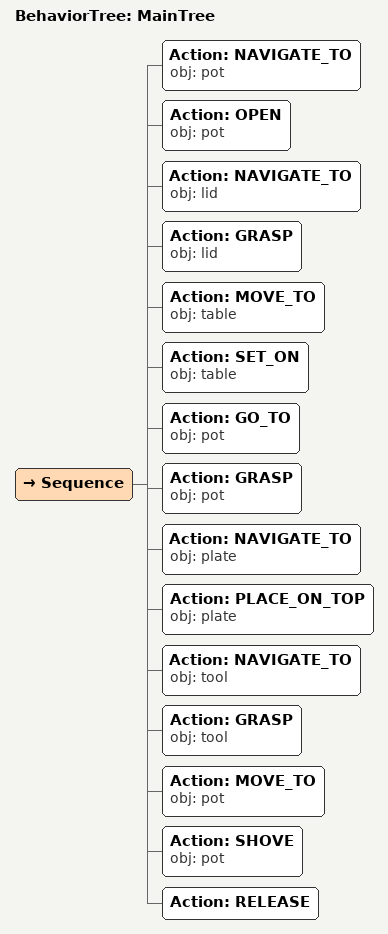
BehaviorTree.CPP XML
<root main_tree_to_execute="MainTree">
  <BehaviorTree ID="MainTree">
    <Sequence>
      <!-- Navigate to pot -->
      <Action ID="NAVIGATE_TO" obj="pot" />
      <!-- Open pot -->
      <Action ID="OPEN" obj="pot" />
      <!-- Navigate to lid -->
      <Action ID="NAVIGATE_TO" obj="lid" />
      <!-- Grasp lid -->
      <Action ID="GRASP" obj="lid" />
      <!-- Move to table -->
      <Action ID="MOVE_TO" obj="table" />
      <!-- Set on table -->
      <Action ID="SET_ON" obj="table" />
      <!-- Go to pot -->
      <Action ID="GO_TO" obj="pot" />
      <!-- Grasp pot -->
      <Action ID="GRASP" obj="pot" />
      <!-- Navigate to plate -->
      <Action ID="NAVIGATE_TO" obj="plate" />
      <!-- Place on plate -->
      <Action ID="PLACE_ON_TOP" obj="plate" />
      <!-- Navigate to tool -->
      <Action ID="NAVIGATE_TO" obj="tool" />
      <!-- Grasp tool -->
      <Action ID="GRASP" obj="tool" />
      <!-- Move to pot -->
      <Action ID="MOVE_TO" obj="pot" />
      <!-- Shove pot -->
      <Action ID="SHOVE" obj="pot" />
      <!-- Release -->
      <Action ID="RELEASE" />
    </Sequence>
  </BehaviorTree>
</root>
